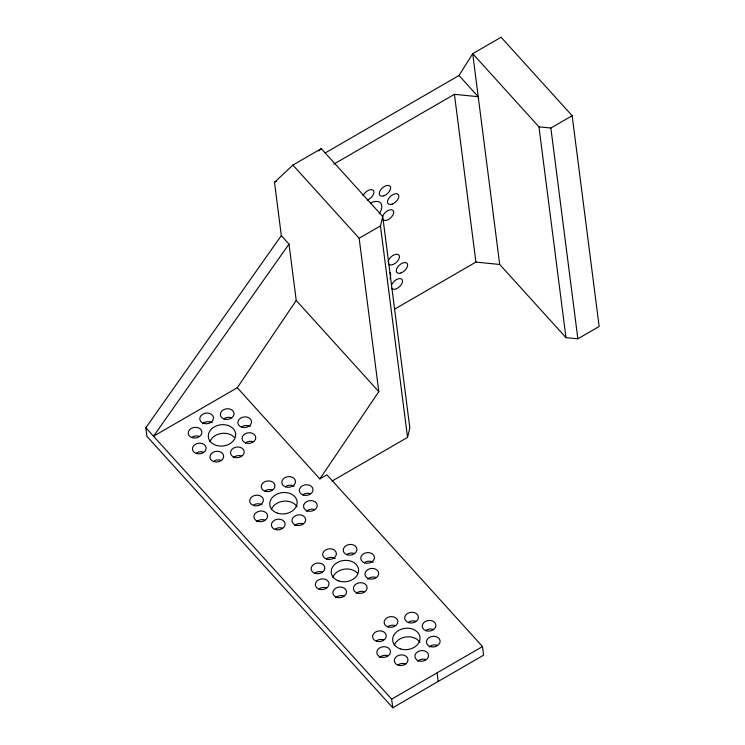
<?xml version="1.0" encoding="UTF-8"?>
<svg xmlns="http://www.w3.org/2000/svg" width="745" height="745" viewBox="0 0 745 745"><rect width="100%" height="100%" fill="white"/><g stroke="black" fill="none" stroke-linecap="round" stroke-linejoin="round"><path stroke-width="1.12" d="M332.074 481.084L407.534 437.408L380.444 225.912L382.734 216.497L321.281 148.646L292.897 165.083L274.495 182.302L281.321 235.606L289.004 244.09L296.231 300.477L378.805 391.656L319.847 478.923L237.273 387.745L296.231 300.477M407.534 437.408L409.834 428.003L382.734 216.497M325.044 153.042L459.013 75.496L472.712 53.677L501.096 37.25L572.151 115.708L599.157 326.496L577.859 338.817L565.967 337.625L499.709 264.475L472.712 53.677L538.961 126.836L565.967 337.625M319.847 478.923L326.943 474.816L482.499 646.567L483.598 655.172L392.755 707.75L146.951 436.337L145.843 427.732L281.321 235.606M289.004 244.09L153.526 436.216L237.273 387.745M318.776 150.993L321.281 148.646M274.495 182.302L276.451 181.165M333.723 164.179L454.422 94.317L478.216 96.701L459.013 75.496M378.805 391.656L359.146 238.232L380.444 225.912M538.961 126.836L550.862 128.028L572.151 115.708M394.44 309.25L475.915 262.091L499.709 264.475M392.755 707.75L391.656 699.145L482.499 646.567M292.897 165.083L359.146 238.232M145.843 427.732L391.656 699.145M550.862 128.028L577.859 338.817M454.422 94.317L475.915 262.091M437.073 672.856L438.181 681.461M382.856 215.808A6.873 3.818 -42.2 0 1 391.674 209.755A6.873 3.818 -42.2 0 1 391.358 217.195A6.873 3.818 -42.2 0 1 382.707 219.403M388.117 261.672A6.873 3.818 -42.2 0 1 396.554 254.203A6.873 3.818 -42.2 0 1 397.458 261.253A6.873 3.818 -42.2 0 1 388.406 263.898M370.321 203.106A13.755 7.627 -42.2 0 1 380.723 203.124A13.755 7.627 -42.2 0 1 379.233 213.685M363.029 195.73A6.873 3.818 -42.2 0 1 370.125 189.751A6.873 3.818 -42.2 0 1 373.748 193.421A6.873 3.818 -42.2 0 1 367.285 200.042M391.674 284.646A6.873 3.818 -42.2 0 1 400.484 278.583A6.873 3.818 -42.2 0 1 400.177 286.033A6.873 3.818 -42.2 0 1 391.525 288.231M389.933 272.502A13.755 7.627 -42.2 0 1 389.998 278.76M364.873 562.298A6.873 5.336 -7.3 0 1 373.198 562.261M285.903 486.299A6.873 5.336 -7.3 0 1 294.238 486.271M265.341 490.629A6.873 5.336 -7.3 0 1 272.186 489.903M319.447 588.587A6.873 5.336 -7.3 0 1 326.282 587.861M214.057 461.025A6.873 5.336 -7.3 0 1 220.892 460.298M408.809 622A6.873 5.336 -7.3 0 1 415.645 621.274M367.741 579.135A6.873 5.336 -7.3 0 1 375.918 577.412M306.288 511.284A6.873 5.336 -7.3 0 1 314.464 509.561M209.913 441.711A13.755 10.672 -7.3 0 1 220.93 433.515A13.755 10.672 -7.3 0 1 234.452 437.408M271.366 509.561A13.755 10.672 -7.3 0 1 283.575 501.199A13.755 10.672 -7.3 0 1 297.069 506.833M253.784 504.886A6.873 5.336 -7.3 0 1 262.119 504.859M347.356 554.15A6.873 5.336 -7.3 0 1 354.192 553.423M335.623 597.723A6.873 5.336 -7.3 0 1 343.799 596M417.638 661.253A6.873 5.336 -7.3 0 1 425.814 659.53M394.263 645.263A13.755 10.672 -7.3 0 1 406.481 636.9A13.755 10.672 -7.3 0 1 419.966 642.535M241.967 426.587A6.873 5.336 -7.3 0 1 250.292 426.559M388.247 626.331A6.873 5.336 -7.3 0 1 395.083 625.604M315.237 572.737A6.873 5.336 -7.3 0 1 322.073 572.011M233.278 457.691A6.873 5.336 -7.3 0 1 241.454 455.977M192.331 437.036A6.873 5.336 -7.3 0 1 199.166 436.309M332.819 577.412A13.755 10.672 -7.3 0 1 343.836 569.217A13.755 10.672 -7.3 0 1 357.358 573.11M196.54 452.876A6.873 5.336 -7.3 0 1 203.385 452.159M275.51 528.875A6.873 5.336 -7.3 0 1 282.346 528.149M379.559 657.435A6.873 5.336 -7.3 0 1 387.735 655.712M294.731 525.542A6.873 5.336 -7.3 0 1 302.908 523.828M356.185 593.402A6.873 5.336 -7.3 0 1 364.361 591.679M224.45 418.448A6.873 5.336 -7.3 0 1 231.285 417.721M376.691 640.588A6.873 5.336 -7.3 0 1 383.526 639.871M246.176 442.437A6.873 5.336 -7.3 0 1 253.011 441.711M202.556 423.765A6.873 5.336 -7.3 0 1 212.223 422.741M256.662 521.724A6.873 5.336 -7.3 0 1 264.838 520.01M303.42 494.438A6.873 5.336 -7.3 0 1 310.255 493.721M398.417 664.587A6.873 5.336 -7.3 0 1 405.252 663.86M426.317 630.149A6.873 5.336 -7.3 0 1 433.162 629.423M429.195 646.986A6.873 5.336 -7.3 0 1 437.371 645.263M326.794 558.48A6.873 5.336 -7.3 0 1 335.129 558.443M235.671 433.925L235.457 436.719A13.755 10.672 -7.3 0 1 213.955 444.448A13.755 10.672 -7.3 0 1 215.333 426.354A13.755 10.672 -7.3 0 1 235.671 433.925M383.992 195.786A6.873 3.818 -42.2 0 0 390.268 186.492A6.873 3.818 -42.2 0 0 380.527 190.068A6.873 3.818 -42.2 0 0 383.992 195.786M392.205 204.102A6.873 3.818 -42.2 0 0 398.482 194.808A6.873 3.818 -42.2 0 0 388.732 198.384A6.873 3.818 -42.2 0 0 392.205 204.102M401.015 272.931A6.873 3.818 -42.2 0 0 407.301 263.646A6.873 3.818 -42.2 0 0 397.551 267.213A6.873 3.818 -42.2 0 0 401.015 272.931M338.901 581.007A13.755 10.672 -7.3 0 0 358.569 569.627A13.755 10.672 -7.3 0 0 337.215 562.596A13.755 10.672 -7.3 0 0 338.901 581.007M303.159 495.043A6.873 5.336 -7.3 0 0 312.993 489.353A6.873 5.336 -7.3 0 0 302.312 485.842A6.873 5.336 -7.3 0 0 303.159 495.043M364.612 562.894A6.873 5.336 -7.3 0 0 374.446 557.204A6.873 5.336 -7.3 0 0 363.765 553.693A6.873 5.336 -7.3 0 0 364.612 562.894M241.706 427.192A6.873 5.336 -7.3 0 0 251.54 421.502A6.873 5.336 -7.3 0 0 240.868 417.982A6.873 5.336 -7.3 0 0 241.706 427.192M314.977 573.343A6.873 5.336 -7.3 0 0 324.811 567.653A6.873 5.336 -7.3 0 0 314.139 564.133A6.873 5.336 -7.3 0 0 314.977 573.343M400.354 648.858A13.755 10.672 -7.3 0 0 420.022 637.478A13.755 10.672 -7.3 0 0 398.668 630.447A13.755 10.672 -7.3 0 0 400.354 648.858M253.524 505.492A6.873 5.336 -7.3 0 0 263.358 499.802A6.873 5.336 -7.3 0 0 252.685 496.282A6.873 5.336 -7.3 0 0 253.524 505.492M418.718 660.862A6.873 5.336 -7.3 0 0 428.552 655.162A6.873 5.336 -7.3 0 0 417.871 651.652A6.873 5.336 -7.3 0 0 418.718 660.862M285.642 486.904A6.873 5.336 -7.3 0 0 295.476 481.205A6.873 5.336 -7.3 0 0 284.804 477.694A6.873 5.336 -7.3 0 0 285.642 486.904M295.812 525.15A6.873 5.336 -7.3 0 0 305.646 519.461A6.873 5.336 -7.3 0 0 294.964 515.95A6.873 5.336 -7.3 0 0 295.812 525.15M336.703 597.332A6.873 5.336 -7.3 0 0 346.537 591.642A6.873 5.336 -7.3 0 0 335.865 588.122A6.873 5.336 -7.3 0 0 336.703 597.332M196.289 453.481A6.873 5.336 -7.3 0 0 206.123 447.792A6.873 5.336 -7.3 0 0 195.441 444.281A6.873 5.336 -7.3 0 0 196.289 453.481M257.742 521.332A6.873 5.336 -7.3 0 0 267.576 515.642A6.873 5.336 -7.3 0 0 256.895 512.132A6.873 5.336 -7.3 0 0 257.742 521.332M192.08 437.641A6.873 5.336 -7.3 0 0 201.904 431.951A6.873 5.336 -7.3 0 0 191.232 428.431A6.873 5.336 -7.3 0 0 192.08 437.641M265.09 491.225A6.873 5.336 -7.3 0 0 274.924 485.535A6.873 5.336 -7.3 0 0 264.242 482.024A6.873 5.336 -7.3 0 0 265.09 491.225M398.156 665.183A6.873 5.336 -7.3 0 0 407.99 659.493A6.873 5.336 -7.3 0 0 397.318 655.982A6.873 5.336 -7.3 0 0 398.156 665.183M277.457 513.156A13.755 10.672 -7.3 0 0 297.125 501.776A13.755 10.672 -7.3 0 0 275.762 494.745A13.755 10.672 -7.3 0 0 277.457 513.156M430.275 646.595A6.873 5.336 -7.3 0 0 440.109 640.905A6.873 5.336 -7.3 0 0 429.427 637.385A6.873 5.336 -7.3 0 0 430.275 646.595M368.822 578.744A6.873 5.336 -7.3 0 0 378.656 573.054A6.873 5.336 -7.3 0 0 367.974 569.534A6.873 5.336 -7.3 0 0 368.822 578.744M213.806 461.63A6.873 5.336 -7.3 0 0 223.64 455.94A6.873 5.336 -7.3 0 0 212.958 452.42A6.873 5.336 -7.3 0 0 213.806 461.63M319.186 589.193A6.873 5.336 -7.3 0 0 329.02 583.493A6.873 5.336 -7.3 0 0 318.348 579.982A6.873 5.336 -7.3 0 0 319.186 589.193M426.065 630.754A6.873 5.336 -7.3 0 0 435.899 625.055A6.873 5.336 -7.3 0 0 425.218 621.544A6.873 5.336 -7.3 0 0 426.065 630.754M307.368 510.893A6.873 5.336 -7.3 0 0 317.202 505.203A6.873 5.336 -7.3 0 0 306.53 501.683A6.873 5.336 -7.3 0 0 307.368 510.893M380.639 657.043A6.873 5.336 -7.3 0 0 390.473 651.354A6.873 5.336 -7.3 0 0 379.801 647.833A6.873 5.336 -7.3 0 0 380.639 657.043M357.265 593.011A6.873 5.336 -7.3 0 0 367.099 587.311A6.873 5.336 -7.3 0 0 356.417 583.801A6.873 5.336 -7.3 0 0 357.265 593.011M408.549 622.606A6.873 5.336 -7.3 0 0 418.383 616.916A6.873 5.336 -7.3 0 0 407.701 613.396A6.873 5.336 -7.3 0 0 408.549 622.606M387.987 626.936A6.873 5.336 -7.3 0 0 397.821 621.237A6.873 5.336 -7.3 0 0 387.149 617.726A6.873 5.336 -7.3 0 0 387.987 626.936M347.096 554.755A6.873 5.336 -7.3 0 0 356.929 549.065A6.873 5.336 -7.3 0 0 346.248 545.545A6.873 5.336 -7.3 0 0 347.096 554.755M203.636 423.374A6.873 5.336 -7.3 0 0 213.47 417.684A6.873 5.336 -7.3 0 0 202.789 414.164A6.873 5.336 -7.3 0 0 203.636 423.374M376.43 641.194A6.873 5.336 -7.3 0 0 386.264 635.504A6.873 5.336 -7.3 0 0 375.582 631.993A6.873 5.336 -7.3 0 0 376.43 641.194M275.25 529.481A6.873 5.336 -7.3 0 0 285.084 523.791A6.873 5.336 -7.3 0 0 274.411 520.271A6.873 5.336 -7.3 0 0 275.25 529.481M234.358 457.3A6.873 5.336 -7.3 0 0 244.192 451.61A6.873 5.336 -7.3 0 0 233.52 448.099A6.873 5.336 -7.3 0 0 234.358 457.3M326.534 559.076A6.873 5.336 -7.3 0 0 336.368 553.386A6.873 5.336 -7.3 0 0 325.695 549.875A6.873 5.336 -7.3 0 0 326.534 559.076M245.915 443.042A6.873 5.336 -7.3 0 0 255.749 437.343A6.873 5.336 -7.3 0 0 245.077 433.832A6.873 5.336 -7.3 0 0 245.915 443.042M224.189 419.053A6.873 5.336 -7.3 0 0 234.023 413.354A6.873 5.336 -7.3 0 0 223.351 409.843A6.873 5.336 -7.3 0 0 224.189 419.053"/></g></svg>
